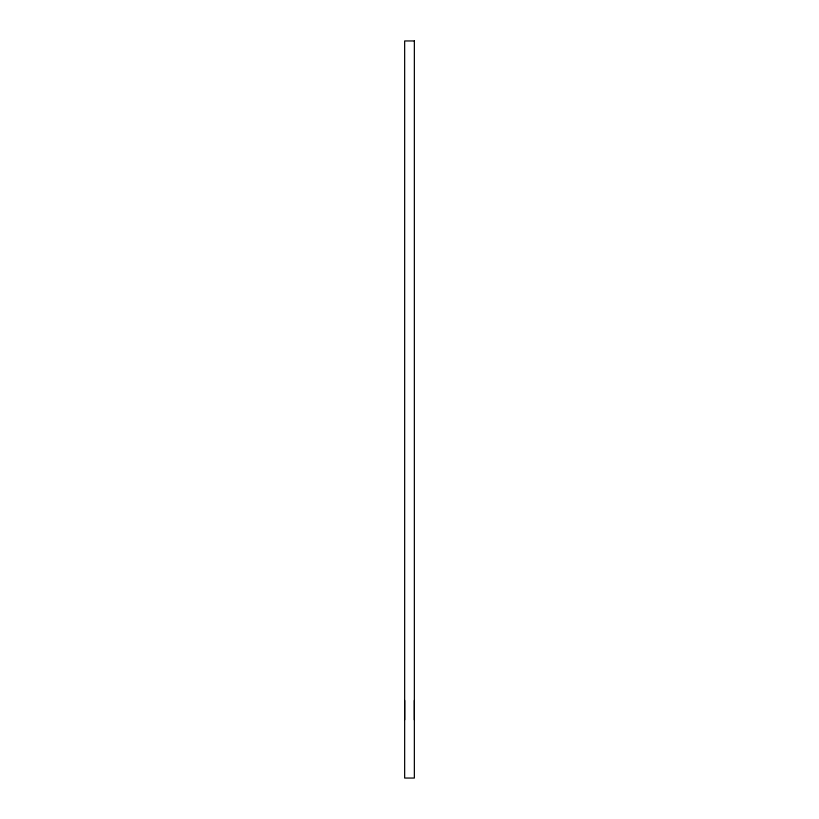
<?xml version="1.0" encoding="UTF-8"?>
<svg xmlns="http://www.w3.org/2000/svg" width="819" height="819" viewBox="0 0 819 819"><rect width="100%" height="100%" fill="white"/><g stroke="black" fill="none" stroke-linecap="round" stroke-linejoin="round"><path stroke-width="1.23" d="M404.658 719.86L404.658 700.46M414.353 719.86L414.353 700.46M414.353 40.95L404.658 40.95L404.658 778.05L414.353 778.05L414.353 40.95"/></g></svg>
